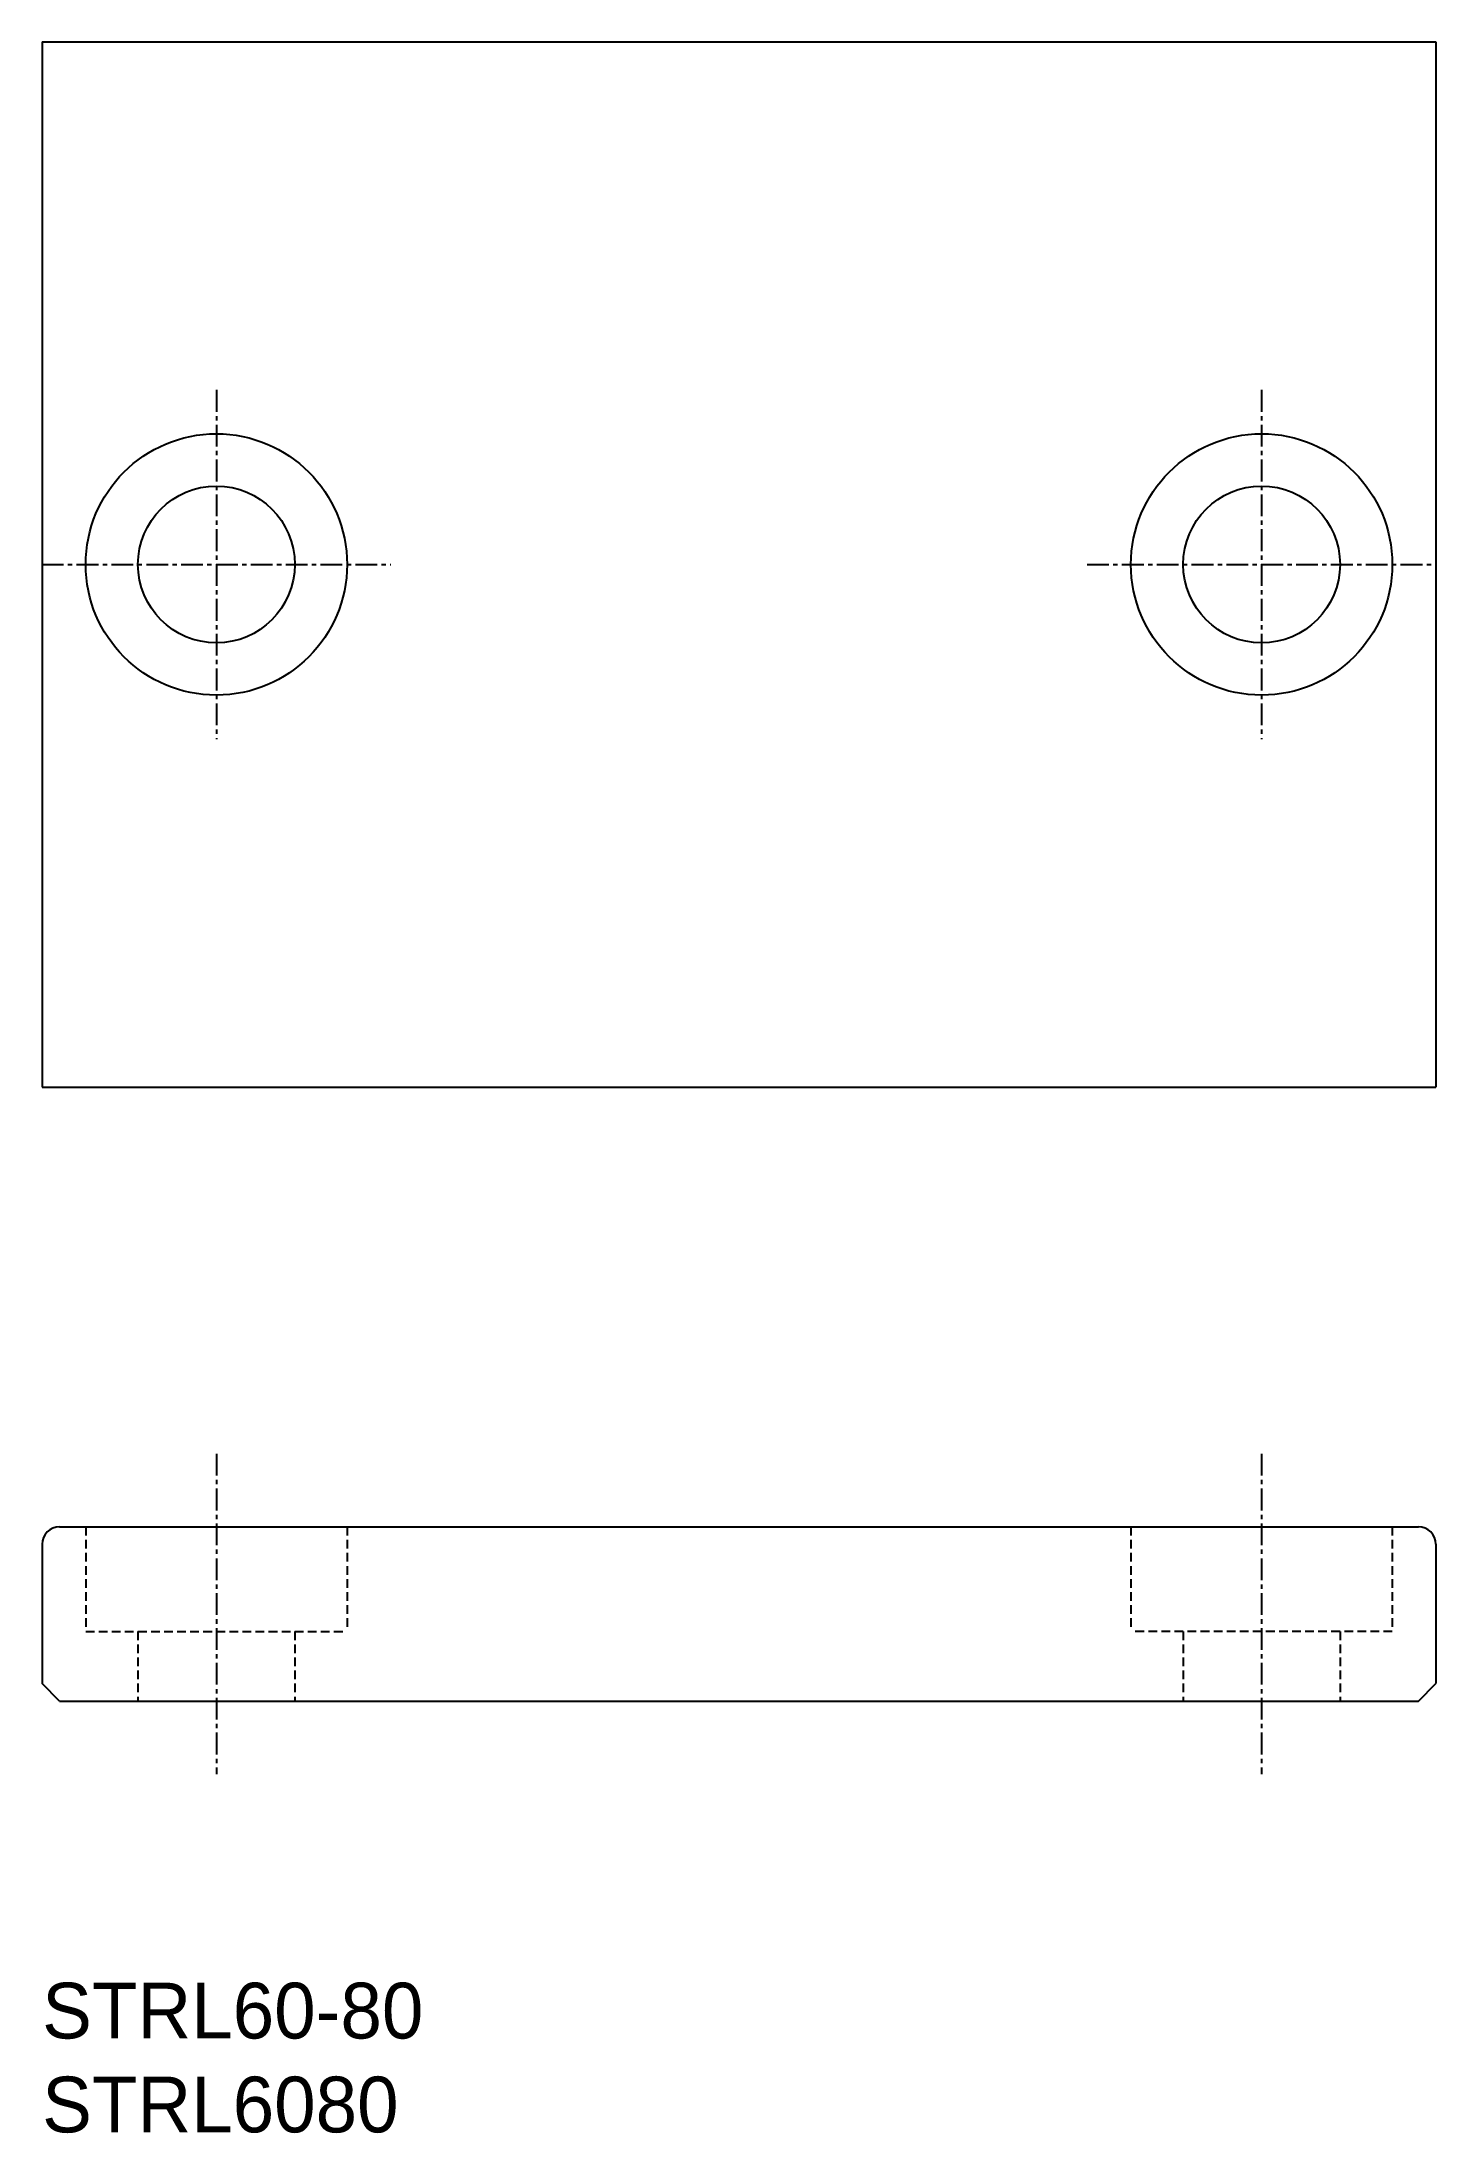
# Model space of a CAD drawing. Extents: x 10 to 90, y 10 to 130.
import ezdxf

# ---------------------------------------------------------------- set-up
doc = ezdxf.new("R2010")
doc.units = 0
doc.header["$MEASUREMENT"] = 0
doc.linetypes.add('CENTER', pattern=[2, 1.25, -0.25, 0.25, -0.25])
doc.linetypes.add('DASHED', pattern=[0.75, 0.5, -0.25])
doc.layers.get('0').update_dxf_attribs({"linetype": 'CONTINUOUS'})
doc.layers.add('CENTER', color=1, linetype='CENTER')

msp = doc.modelspace()

# ---------------------------------------------------------------- linework, layer by layer
at = {"color": 7, "linetype": 'Continuous'}
for p, q in [((10, 130), (90, 130)), ((10, 130), (10, 70)), ((90, 130), (90, 70)), ((10, 70), (90, 70)), ((11, 44.76), (89, 44.76)), ((10, 43.76), (10, 35.76)), ((90, 43.76), (90, 35.76)), ((11, 34.76), (10, 35.76)), ((89, 34.76), (90, 35.76)), ((11, 34.76), (89, 34.76))]:
    msp.add_line(p, q, dxfattribs=at)
at = {"color": 3, "linetype": 'DASHED'}
for p, q in [((12.5, 44.76), (12.5, 38.76)), ((27.5, 44.76), (27.5, 38.76)), ((72.5, 44.76), (72.5, 38.76)), ((87.5, 44.76), (87.5, 38.76)), ((12.5, 38.76), (27.5, 38.76)), ((15.5, 38.76), (15.5, 34.76)), ((24.5, 38.76), (24.5, 34.76)), ((87.5, 38.76), (72.5, 38.76)), ((75.5, 38.76), (75.5, 34.76)), ((84.5, 38.76), (84.5, 34.76))]:
    msp.add_line(p, q, dxfattribs=at)
at = {"color": 7, "linetype": 'Continuous'}
for centre, radius in [((20, 100), 7.5), ((80, 100), 7.5), ((20, 100), 4.5), ((80, 100), 4.5)]:
    msp.add_circle(centre, radius, dxfattribs=at)
for centre, start, end in [((11, 43.76), 90, 180), ((89, 43.76), 0, 90)]:
    msp.add_arc(centre, 1, start, end, dxfattribs=at)
at = {"layer": 'CENTER', "color": 1, "linetype": 'CENTER'}
for p, q in [((20, 110.02), (20, 89.98)), ((80, 110.02), (80, 89.98)), ((9.98, 100), (30.02, 100)), ((69.98, 100), (90.02, 100)), ((20, 48.95), (20, 30.57)), ((80, 48.95), (80, 30.57))]:
    msp.add_line(p, q, dxfattribs=at)

# ---------------------------------------------------------------- texts
at = {"color": 7, "linetype": 'Continuous'}
for s, p in [('STRL60-80', (10, 15.39)), ('STRL6080', (10, 10))]:
    msp.add_text(s, height=3.2, dxfattribs=at).set_placement(p)

doc.saveas('drawing.dxf')
